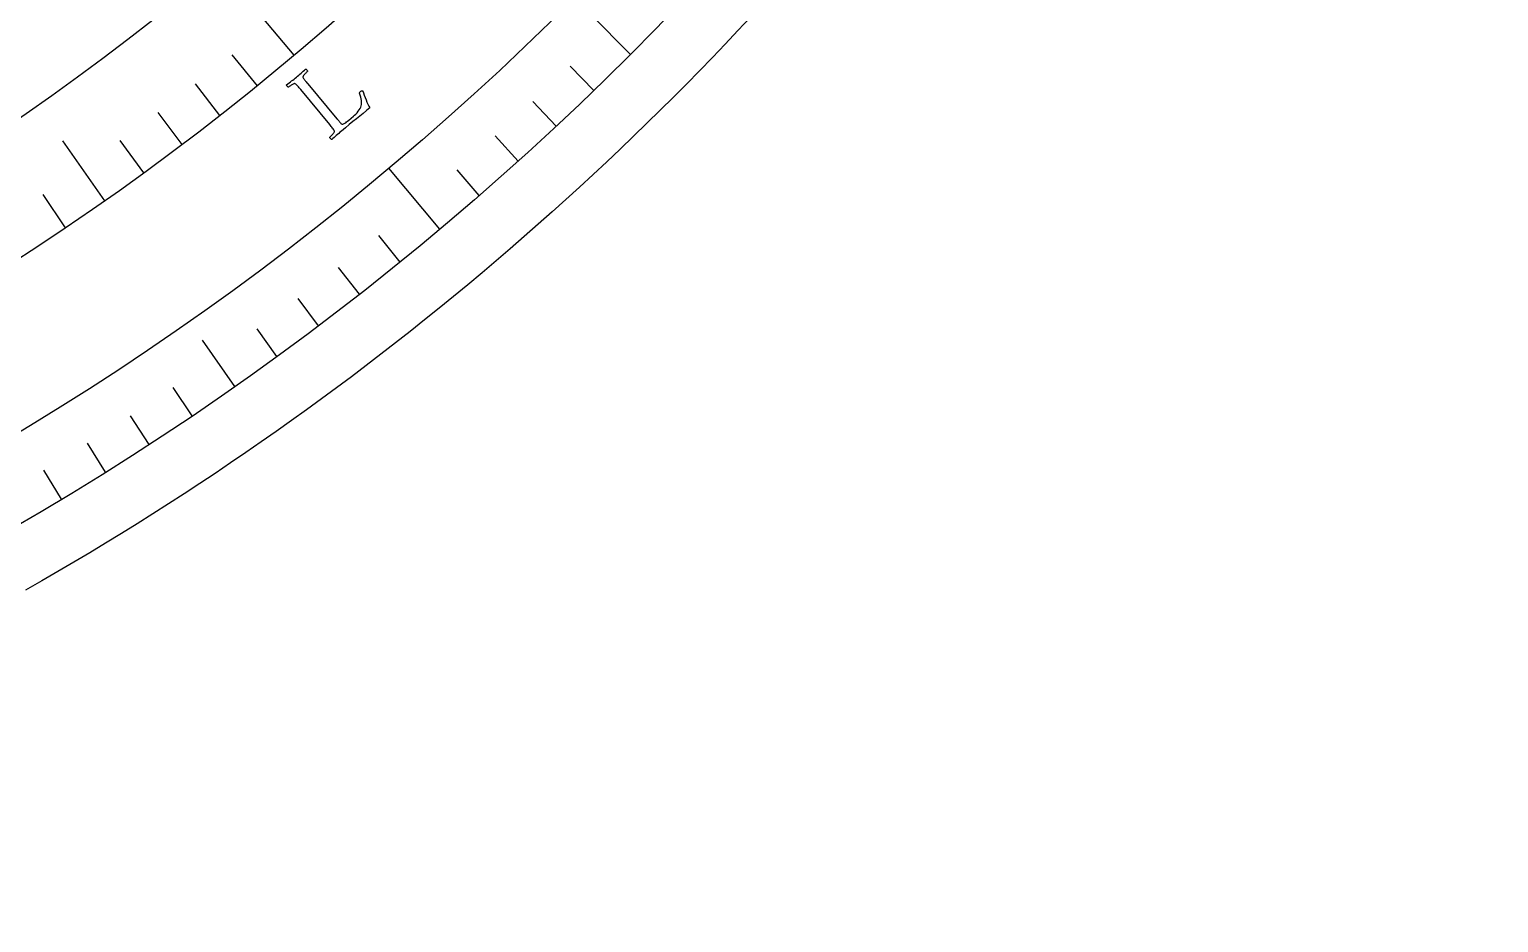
# Model space of a CAD drawing. Header units: millimetres. Extents: x -92 to 92, y -92 to 120.
# Drawn here: x 45.71 to 90.65, y -90.65 to -63.33 of the extents above; entities that cross this region are included whole.
import ezdxf

# ---------------------------------------------------------------- set-up
doc = ezdxf.new("R2010")
doc.units = ezdxf.units.MM
for name, color, linetype in [('CUT_OUTER', 1, 'Continuous'), ('ENGRAVE', 7, 'Continuous'), ('ENGRAVE_FINE', 8, 'Continuous'), ('TEXT', 5, 'Continuous')]:
    doc.layers.add(name, color=color, linetype=linetype)

msp = doc.modelspace()

# ---------------------------------------------------------------- linework, layer by layer
at = {"layer": 'CUT_OUTER'}
msp.add_lwpolyline([(67.7705, -62.9556), (67.383, -63.3702), (66.9929, -63.7825), (66.6002, -64.1924), (66.2051, -64.5998), (65.8075, -65.0048), (65.4074, -65.4074), (65.0048, -65.8075), (64.5998, -66.2051), (64.1924, -66.6002), (63.7825, -66.9929), (63.3702, -67.383), (62.9556, -67.7705), (62.5386, -68.1555), (62.1192, -68.538), (61.6975, -68.9178), (61.2735, -69.2951), (60.8471, -69.6698), (60.4185, -70.0418), (59.9876, -70.4112), (59.5544, -70.778), (59.119, -71.1421), (58.6814, -71.5035), (58.2415, -71.8622), (57.7995, -72.2182), (57.3553, -72.5715), (56.9089, -72.922), (56.4604, -73.2699), (56.0098, -73.6149), (55.557, -73.9572), (55.1022, -74.2967), (54.6453, -74.6334), (54.1863, -74.9673), (53.7253, -75.2984), (53.2623, -75.6266), (52.7972, -75.952), (52.3302, -76.2745), (51.8612, -76.5942), (51.3902, -76.9109), (50.9174, -77.2248), (50.4426, -77.5358), (49.9659, -77.8438), (49.4873, -78.149), (49.0068, -78.4511), (48.5245, -78.7504), (48.0404, -79.0466), (47.5545, -79.3399), (47.0668, -79.6302), (46.5773, -79.9175), (46.0861, -80.2018), (45.5931, -80.483)], dxfattribs=at)
at = {"layer": 'ENGRAVE'}
for points in [[(53.8094, -64.1275), (51.8472, -61.7891)], [(64.0992, -64.0992), (62.8728, -62.8728)], [(48.0155, -68.5733), (46.7316, -66.7396)], [(58.2687, -69.4419), (56.7079, -67.5819)], [(51.9947, -74.2561), (50.9999, -72.8354)]]:
    msp.add_lwpolyline(points, dxfattribs=at)
for radius in [90.65, 90.65, 88.2219, 83.7125, 83.7125, 80.1513, 73.5375, 73.5375, 69.6525]:
    msp.add_circle((0, 0), radius, dxfattribs=at)
at = {"layer": 'ENGRAVE_FINE'}
for points in [[(52.682, -65.0568), (51.9136, -64.1079)], [(62.9708, -65.2082), (62.2479, -64.4596)], [(51.5386, -65.9664), (50.7868, -65.0042)], [(61.8232, -66.2972), (61.1134, -65.5361)], [(50.3794, -66.8558), (49.6446, -65.8806)], [(49.205, -67.7248), (48.4873, -66.737)], [(60.6567, -67.3661), (59.9604, -66.5927)], [(59.4718, -68.4144), (58.789, -67.6291)], [(46.8114, -69.4008), (46.1287, -68.3886)], [(57.0479, -70.4483), (56.393, -69.6396)], [(55.8097, -71.4332), (55.169, -70.6132)], [(54.5545, -72.3963), (53.9283, -71.5652)], [(53.2827, -73.3374), (52.6711, -72.4955)], [(50.6908, -75.1523), (50.1089, -74.2895)], [(49.3715, -76.0255), (48.8048, -75.1527)], [(48.0372, -76.8756), (47.4857, -75.9931)], [(46.6882, -77.7022), (46.1522, -76.8102)]]:
    msp.add_lwpolyline(points, dxfattribs=at)
at = {"layer": 'TEXT'}
msp.add_lwpolyline([(55.1163, -66.0657), (55.1187, -66.0686), (55.1217, -66.0721), (55.1252, -66.0763), (55.1292, -66.0811), (55.1395, -66.0935), (55.1514, -66.1077), (55.1647, -66.1237), (55.1795, -66.1414), (55.1948, -66.1595), (55.2098, -66.1765), (55.2245, -66.1924), (55.2388, -66.2073), (55.2519, -66.2197), (55.263, -66.2284), (55.2721, -66.2334), (55.2791, -66.2346), (55.2995, -66.2313), (55.3198, -66.225), (55.3402, -66.2158), (55.3605, -66.2036), (55.3833, -66.1874), (55.4109, -66.1663), (55.4435, -66.1402), (55.481, -66.1092), (55.6225, -65.9902), (55.6585, -65.9581), (55.6945, -65.9223), (55.7304, -65.883), (55.7664, -65.8402), (55.7991, -65.7961), (55.8255, -65.7533), (55.8455, -65.7118), (55.8591, -65.6716), (55.8663, -65.6342), (55.8699, -65.5944), (55.8701, -65.552), (55.8667, -65.5071), (55.8588, -65.459), (55.8454, -65.4067), (55.8265, -65.3503), (55.8022, -65.2897), (55.8006, -65.2795), (55.8038, -65.2685), (55.8119, -65.2567), (55.8247, -65.2441), (55.8465, -65.2271), (55.8661, -65.2152), (55.8835, -65.2086), (55.8988, -65.2071), (55.9247, -65.2742), (55.9513, -65.3436), (55.9783, -65.4153), (56.0059, -65.4893), (56.0337, -65.5608), (56.0617, -65.6251), (56.0898, -65.6821), (56.1181, -65.7319), (56.0168, -65.8177), (55.9151, -65.9025), (55.8131, -65.9862), (55.7107, -66.0688), (55.6052, -66.1538), (55.4936, -66.2447), (55.376, -66.3414), (55.2522, -66.444), (55.2095, -66.4799), (55.1695, -66.5143), (55.1321, -66.5474), (55.0974, -66.579), (55.0634, -66.6099), (55.0284, -66.6409), (54.9923, -66.6718), (54.9552, -66.7029), (54.9457, -66.7004), (54.936, -66.6948), (54.9263, -66.6861), (54.9163, -66.6742), (54.9076, -66.6614), (54.9012, -66.6499), (54.8972, -66.6396), (54.8957, -66.6306), (54.9049, -66.6227), (54.9169, -66.6115), (54.9318, -66.5972), (54.9496, -66.5797), (54.9682, -66.5605), (54.9856, -66.5408), (55.0018, -66.5207), (55.0169, -66.5002), (55.0291, -66.4812), (55.0367, -66.4654), (55.0396, -66.453), (55.0379, -66.4438), (55.0288, -66.4234), (55.0166, -66.4017), (55.0015, -66.3787), (54.9834, -66.3544), (54.9633, -66.329), (54.9423, -66.3028), (54.9203, -66.2757), (54.8973, -66.2478), (54.0081, -65.1748), (53.9849, -65.147), (53.9622, -65.1201), (53.94, -65.0941), (53.9183, -65.0691), (53.8974, -65.0462), (53.8773, -65.0266), (53.8581, -65.0103), (53.8398, -64.9974), (53.8304, -64.993), (53.8175, -64.9931), (53.8012, -64.9977), (53.7813, -65.0068), (53.7598, -65.0185), (53.7381, -65.0311), (53.7163, -65.0446), (53.6945, -65.059), (53.6744, -65.0727), (53.6579, -65.0843), (53.6449, -65.0938), (53.6355, -65.1011), (53.6271, -65.0978), (53.6178, -65.0919), (53.6078, -65.0834), (53.5969, -65.0723), (53.5872, -65.0603), (53.5804, -65.0491), (53.5767, -65.0386), (53.576, -65.0289), (53.615, -64.9991), (53.6538, -64.9697), (53.6923, -64.9407), (53.7307, -64.912), (53.7686, -64.8835), (53.8057, -64.8547), (53.8422, -64.8257), (53.8779, -64.7964), (53.914, -64.7659), (53.9493, -64.7354), (53.9837, -64.7047), (54.0171, -64.6739), (54.0506, -64.6427), (54.085, -64.6111), (54.1203, -64.579), (54.1565, -64.5463), (54.1659, -64.5488), (54.1755, -64.5543), (54.1854, -64.563), (54.1954, -64.5748), (54.2043, -64.5875), (54.2108, -64.5989), (54.2149, -64.6091), (54.2166, -64.618), (54.2077, -64.6259), (54.196, -64.6369), (54.1816, -64.651), (54.1645, -64.6683), (54.1464, -64.687), (54.1294, -64.7058), (54.1135, -64.7244), (54.0985, -64.7431), (54.0863, -64.7606), (54.0788, -64.7759), (54.0758, -64.789), (54.0774, -64.7999), (54.0855, -64.8165), (54.096, -64.8344), (54.1089, -64.8535), (54.1242, -64.8739), (54.1412, -64.8954), (54.1591, -64.9177), (54.178, -64.9409), (54.1979, -64.9648), (54.2011, -64.9687), (54.2043, -64.9725), (54.2075, -64.9764), (54.2107, -64.9802), (54.214, -64.9841), (54.2172, -64.9879), (54.2204, -64.9918), (54.2236, -64.9956)], close=True, dxfattribs=at)

doc.saveas('drawing.dxf')
